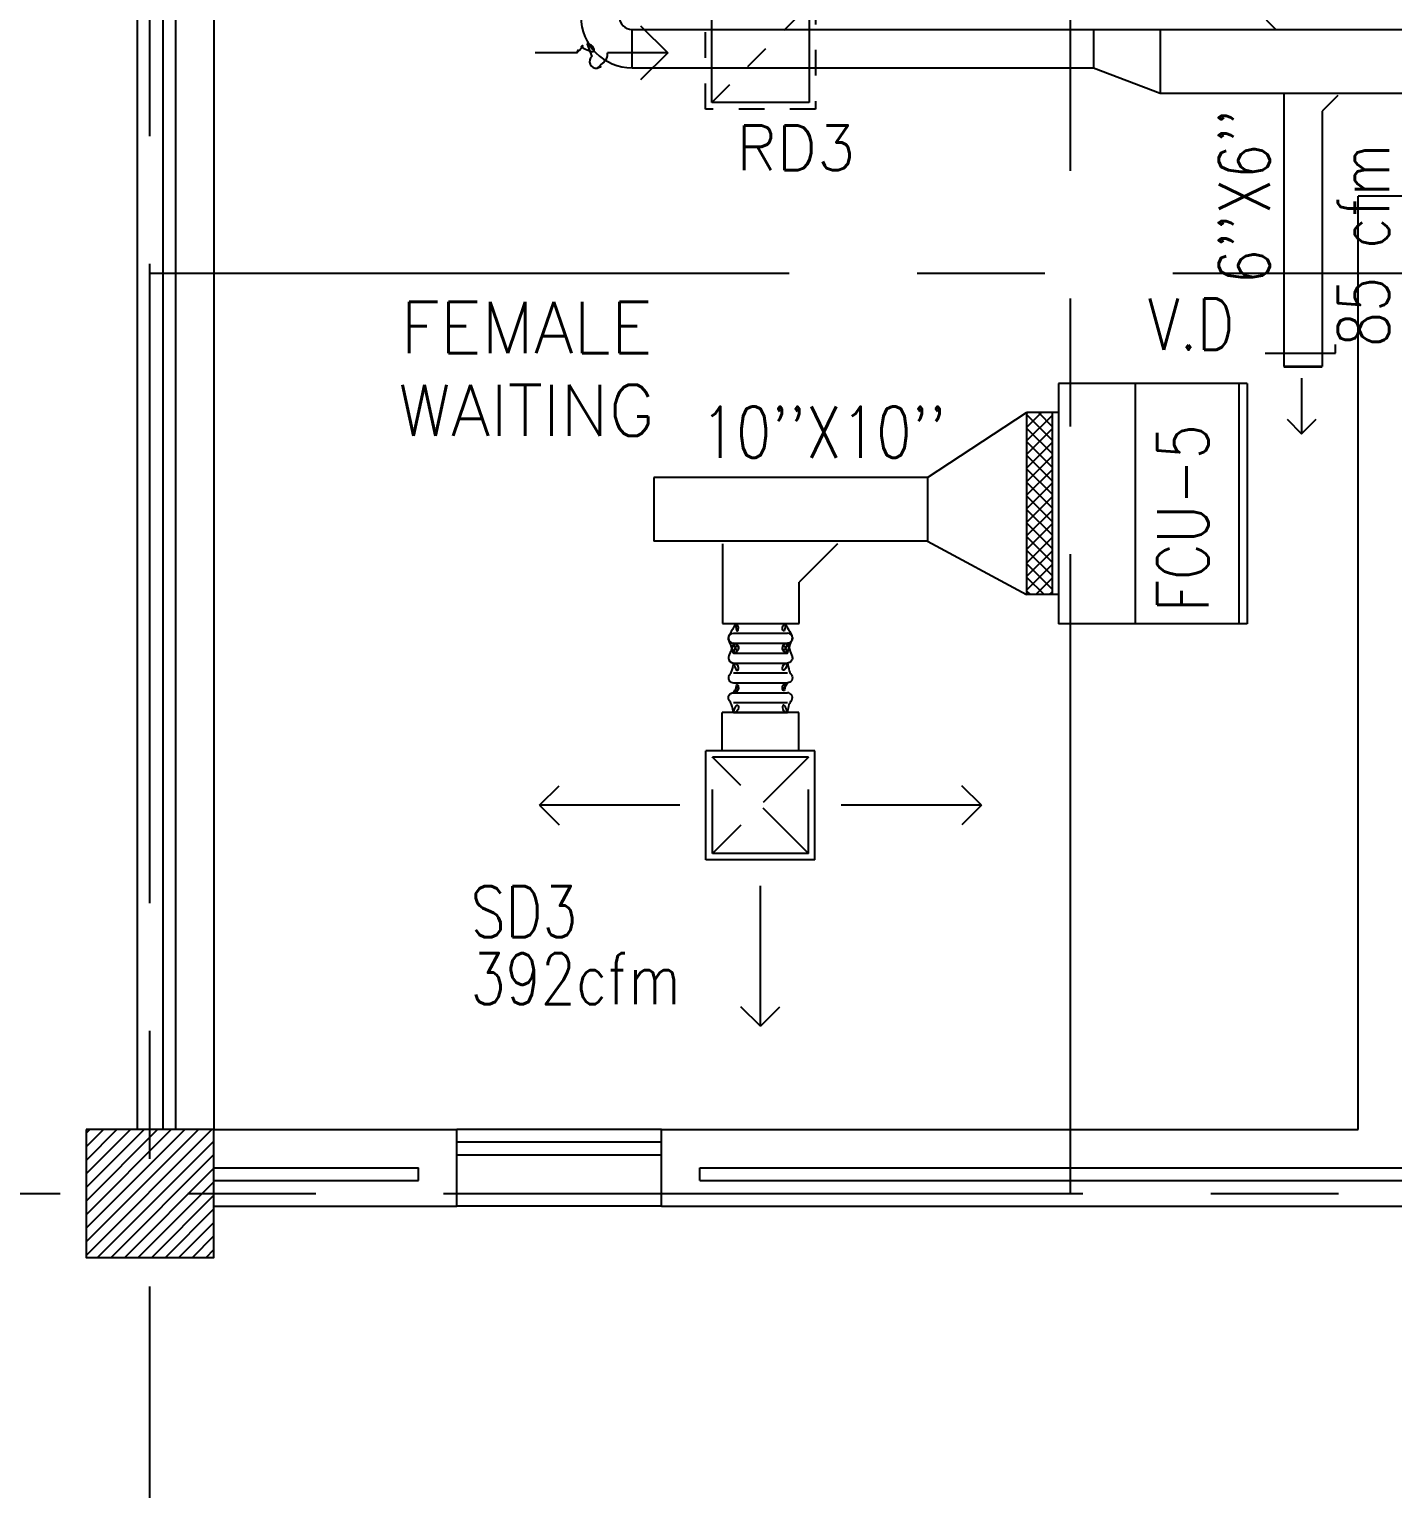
# Model space of a CAD drawing. Extents: x 417866230.2 to 417866327.8, y 43498045.5 to 43498135.4.
# Drawn here: x 417866241.32 to 417866246.66, y 43498061.95 to 43498067.66 of the extents above; entities that cross this region are included whole.
import ezdxf
from ezdxf.enums import TextEntityAlignment as Align

# ---------------------------------------------------------------- set-up
doc = ezdxf.new("R2010")
doc.units = 0
doc.header["$MEASUREMENT"] = 0
doc.linetypes.add('CENTERX2', pattern=[4, 2.5, -0.5, 0.5, -0.5])
doc.linetypes.add('HIDDEN', pattern=[0.375, 0.25, -0.125])
doc.layers.get('0').update_dxf_attribs({"linetype": 'CONTINUOUS'})
for name, color, linetype in [('AXES', 11, 'CENTERX2'), ('COL', 9, 'CONTINUOUS'), ('DUCT', 6, 'CONTINUOUS'), ('FCU', 6, 'CONTINUOUS'), ('HAT', 12, 'CONTINUOUS'), ('INSUL', 9, 'CONTINUOUS'), ('M-AC-FLEX', 3, 'CONTINUOUS'), ('M-EGU.', 2, 'CONTINUOUS'), ('RM-NAME', 9, 'CONTINUOUS'), ('SCD', 2, 'CONTINUOUS'), ('WALL', 4, 'CONTINUOUS'), ('WIN', 9, 'CONTINUOUS')]:
    doc.layers.add(name, color=color, linetype=linetype)
doc.styles.add('ROMANS', font='ROMANS.shx', dxfattribs={"width": 0.6})

# ---------------------------------------------------------------- blocks, each defined once
blk = doc.blocks.new('*X104')
at = {"color": 0}
for p, q in [((24139.2, 10668.8), (24631.4, 11161)), ((24139.2, 10721.9), (24578.4, 11161)), ((24139.2, 10774.9), (24525.3, 11161)), ((24139.2, 10827.9), (24472.3, 11161)), ((24139.2, 10881), (24419.3, 11161)), ((24139.2, 10934), (24366.2, 11161)), ((24139.2, 10987), (24313.2, 11161)), ((24139.2, 11040.1), (24260.2, 11161)), ((24139.2, 11093.1), (24207.1, 11161)), ((24139.2, 11146.1), (24154.1, 11161)), ((24184.4, 10661), (24639.2, 11115.8)), ((24237.5, 10661), (24639.2, 11062.8)), ((24290.5, 10661), (24639.2, 11009.7)), ((24343.5, 10661), (24639.2, 10956.7)), ((24396.5, 10661), (24639.2, 10903.7)), ((24449.6, 10661), (24639.2, 10850.6)), ((24502.6, 10661), (24639.2, 10797.6)), ((24555.6, 10661), (24639.2, 10744.6)), ((24608.7, 10661), (24639.2, 10691.5))]:
    blk.add_line(p, q, dxfattribs=at)
blk = doc.blocks.new('COL50')
at = {"layer": 'COL'}
blk.add_lwpolyline([(-250, 250), (-250, -250), (250, -250), (250, 250)], close=True, dxfattribs=at)
blk = doc.blocks.new('RM1')
at = {"layer": 'RM-NAME', "style": 'ROMANS'}
for tag, p in [('ROOMNAME1', (0, 323.8)), ('ROOMNAME2', (0, 0))]:
    blk.add_attdef(tag, text='', height=200, dxfattribs=at).set_placement(p, align=Align.MIDDLE)
blk = doc.blocks.new('15RCD')
at = {"layer": 'M-EGU.', "linetype": 'HIDDEN'}
for p, q in [((-215.5, -215.5), (-215.5, 215.5)), ((-215.5, 215.5), (215.5, 215.5)), ((-190.5, -190.5), (190.5, 190.5)), ((215.5, 215.5), (215.5, -215.5)), ((215.5, -215.5), (-215.5, -215.5))]:
    blk.add_line(p, q, dxfattribs=at)
at = {"layer": 'M-EGU.'}
for p, q in [((-190.5, -190.5), (-190.5, 190.5)), ((-190.5, 190.5), (190.5, 190.5)), ((190.5, 190.5), (190.5, -190.5)), ((-468.7, 110.1), (-362.7, 4)), ((-717.7, 4), (-880.4, 4)), ((-362.7, 4), (-598.2, 4)), ((-362.7, 4), (-468.7, -102)), ((190.5, -190.5), (-190.5, -190.5))]:
    blk.add_line(p, q, dxfattribs=at)
blk.add_lwpolyline([(-717.7, 4, -0.1324), (-701, 28.2, -0.15664), (-677.9, 37.7, -0.736612), (-658.9, -9.5, 0.774232), (-638, -55.2, 0.203349), (-606.4, -34.6, 0.193808), (-598.2, 4)], format="xyb", dxfattribs=at)
blk = doc.blocks.new('*X118')
at = {"color": 0}
for p, q in [((23911.7, -1650.2), (23966, -1595.9)), ((23911.7, -1597.2), (23912.9, -1595.9)), ((23919, -1695.9), (24019, -1595.9)), ((24022.8, -1695.9), (23922.8, -1595.9)), ((23972, -1695.9), (24072, -1595.9)), ((24075.9, -1695.9), (23975.9, -1595.9)), ((24025.1, -1695.9), (24125.1, -1595.9)), ((24128.9, -1695.9), (24028.9, -1595.9)), ((24078.1, -1695.9), (24178.1, -1595.9)), ((24181.9, -1695.9), (24081.9, -1595.9)), ((24131.1, -1695.9), (24231.1, -1595.9)), ((24235, -1695.9), (24135, -1595.9)), ((24184.2, -1695.9), (24284.2, -1595.9)), ((24288, -1695.9), (24188, -1595.9)), ((24237.2, -1695.9), (24337.2, -1595.9)), ((24341, -1695.9), (24241, -1595.9)), ((24290.2, -1695.9), (24390.2, -1595.9)), ((24394.1, -1695.9), (24294.1, -1595.9)), ((24343.3, -1695.9), (24443.3, -1595.9)), ((24447.1, -1695.9), (24347.1, -1595.9)), ((24396.3, -1695.9), (24496.3, -1595.9)), ((24500.1, -1695.9), (24400.1, -1595.9)), ((24449.3, -1695.9), (24549.3, -1595.9)), ((24553.2, -1695.9), (24453.2, -1595.9)), ((24502.4, -1695.9), (24602.4, -1595.9)), ((24606.2, -1695.9), (24506.2, -1595.9)), ((24623.7, -1660.4), (24559.2, -1595.9)), ((24623.7, -1607.4), (24612.3, -1595.9)), ((23969.8, -1695.9), (23911.7, -1637.8)), ((24555.4, -1695.9), (24623.7, -1627.6)), ((23916.8, -1695.9), (23911.7, -1690.9)), ((24608.4, -1695.9), (24623.7, -1680.7))]:
    blk.add_line(p, q, dxfattribs=at)

msp = doc.modelspace()

# ---------------------------------------------------------------- linework, layer by layer
at = {"layer": 'AXES'}
for p, q in [((417866241.7969, 43498056.2378), (417866241.7969, 43498134.7153)), ((417866245.3969, 43498063.1021), (417866245.3969, 43498121.9221)), ((417866241.7969, 43498066.7021), (417866300.0369, 43498066.7021)), ((417866230.9454, 43498063.1021), (417866301.2369, 43498063.1021))]:
    msp.add_line(p, q, dxfattribs=at)
at = {"layer": 'DUCT'}
for p, q in [((417866246.2001, 43498067.6549), (417866246.1276, 43498067.7273)), ((417866243.6822, 43498067.6549), (417866267.8654, 43498067.6549)), ((417866243.6822, 43498067.5049), (417866243.6822, 43498067.6549)), ((417866245.487, 43498067.6549), (417866245.487, 43498067.5049)), ((417866245.7474, 43498067.6549), (417866245.7474, 43498067.4049)), ((417866243.6822, 43498067.5049), (417866245.487, 43498067.5049)), ((417866245.487, 43498067.5049), (417866245.7474, 43498067.4049)), ((417866245.7474, 43498067.4049), (417866255.9297, 43498067.4049)), ((417866246.2309, 43498067.4049), (417866246.2309, 43498066.3368)), ((417866246.4428, 43498067.3966), (417866246.3809, 43498067.3348)), ((417866246.3809, 43498067.3348), (417866246.3809, 43498066.3368)), ((417866246.158, 43498066.3881), (417866246.4326, 43498066.3881)), ((417866246.4326, 43498066.3881), (417866246.4326, 43498066.4226)), ((417866246.3809, 43498066.3368), (417866246.2309, 43498066.3368)), ((417866246.3809, 43498066.3334), (417866246.2309, 43498066.3334)), ((417866244.8372, 43498065.9027), (417866245.2253, 43498066.1562)), ((417866244.8372, 43498065.9027), (417866243.7671, 43498065.9027)), ((417866243.7671, 43498065.9027), (417866243.7671, 43498065.6527)), ((417866244.8372, 43498065.9027), (417866244.8372, 43498065.6527)), ((417866244.8372, 43498065.6527), (417866243.7671, 43498065.6527)), ((417866244.036, 43498065.643), (417866244.036, 43498065.3308)), ((417866244.486, 43498065.643), (417866244.336, 43498065.493)), ((417866244.486, 43498065.643), (417866244.336, 43498065.493)), ((417866244.8372, 43498065.6527), (417866245.2253, 43498065.4442)), ((417866244.336, 43498065.3308), (417866244.336, 43498065.493)), ((417866244.036, 43498065.3308), (417866244.336, 43498065.3308))]:
    msp.add_line(p, q, dxfattribs=at)
for radius in [0.2, 0.05]:
    msp.add_arc((417866243.6822, 43498067.7049), radius, 180, 270, dxfattribs=at)
at = {"layer": 'FCU', "color": 6}
for p, q in [((417866246.0873, 43498066.2702), (417866245.3503, 43498066.2702)), ((417866245.3503, 43498066.2702), (417866245.3503, 43498065.3302)), ((417866245.6503, 43498066.2702), (417866245.6503, 43498065.3302)), ((417866246.0873, 43498066.2702), (417866246.0873, 43498065.3302)), ((417866246.0873, 43498065.3302), (417866245.3503, 43498065.3302))]:
    msp.add_line(p, q, dxfattribs=at)
at = {"layer": 'FCU', "color": 3}
for p, q in [((417866246.0553, 43498066.2702), (417866246.0553, 43498065.3302)), ((417866245.3503, 43498066.1562), (417866245.2253, 43498066.1562)), ((417866245.2253, 43498066.1562), (417866245.2253, 43498065.4442)), ((417866245.3253, 43498066.1562), (417866245.3253, 43498065.4442)), ((417866245.3503, 43498065.4442), (417866245.2253, 43498065.4442))]:
    msp.add_line(p, q, dxfattribs=at)
at = {"layer": 'INSUL'}
for p, q in [((417866241.8469, 43498070.0521), (417866241.8469, 43498063.3521)), ((417866241.8969, 43498070.0521), (417866241.8969, 43498063.3521)), ((417866242.0469, 43498063.2021), (417866242.8469, 43498063.2021)), ((417866242.8469, 43498063.1521), (417866242.8469, 43498063.2021)), ((417866243.9469, 43498063.2021), (417866246.8469, 43498063.2021)), ((417866243.9469, 43498063.1521), (417866243.9469, 43498063.2021)), ((417866242.0469, 43498063.1521), (417866242.8469, 43498063.1521)), ((417866243.9469, 43498063.1521), (417866246.8469, 43498063.1521))]:
    msp.add_line(p, q, dxfattribs=at)
at = {"layer": 'M-AC-FLEX', "color": 11}
for p, q in [((417866244.0788, 43498065.2937), (417866244.2898, 43498065.2937)), ((417866244.0788, 43498065.2547), (417866244.2898, 43498065.2547)), ((417866244.0788, 43498065.2157), (417866244.2898, 43498065.2157)), ((417866244.0788, 43498065.1767), (417866244.2898, 43498065.1767)), ((417866244.0788, 43498065.1377), (417866244.2898, 43498065.1377)), ((417866244.0788, 43498065.0994), (417866244.2898, 43498065.0994)), ((417866244.0788, 43498065.0994), (417866244.2898, 43498065.0994)), ((417866244.0788, 43498065.0604), (417866244.2898, 43498065.0604)), ((417866244.0788, 43498065.0604), (417866244.2898, 43498065.0604)), ((417866244.0788, 43498065.0221), (417866244.2898, 43498065.0221)), ((417866244.0788, 43498064.9831), (417866244.2898, 43498064.9831))]:
    msp.add_line(p, q, dxfattribs=at)
at = {"layer": 'M-AC-FLEX'}
for points in [[(417866244.0872, 43498065.3308, -0.799204), (417866244.0788, 43498065.2937, 1), (417866244.0788, 43498065.2547)], [(417866244.0788, 43498065.2157, 1), (417866244.0788, 43498065.2547, -1), (417866244.0788, 43498065.2937)], [(417866244.2814, 43498065.3308, 0.799204), (417866244.2898, 43498065.2937, -1), (417866244.2898, 43498065.2547)], [(417866244.2898, 43498065.2157, -1), (417866244.2898, 43498065.2547, 1), (417866244.2898, 43498065.2937)], [(417866244.0788, 43498065.2547, -1), (417866244.0788, 43498065.2157, 1), (417866244.0788, 43498065.1767, -1), (417866244.0788, 43498065.1377, 1.018005), (417866244.0788, 43498065.0994)], [(417866244.2898, 43498065.2547, 1), (417866244.2898, 43498065.2157, -1), (417866244.2898, 43498065.1767, 1), (417866244.2898, 43498065.1377, -1.018005), (417866244.2898, 43498065.0994)], [(417866244.0788, 43498064.9831, 1), (417866244.0788, 43498065.0221, -1.018005), (417866244.0788, 43498065.0604)], [(417866244.2898, 43498064.9831, -1), (417866244.2898, 43498065.0221, 1.018005), (417866244.2898, 43498065.0604)]]:
    msp.add_lwpolyline(points, format="xyb", dxfattribs=at)
for centre, start, end in [((417866244.0788, 43498065.0799), 298.4314, 90), ((417866244.0788, 43498065.0799), 270, 61.5686), ((417866244.2898, 43498065.0799), 89.9822, 241.5686), ((417866244.2898, 43498065.0799), 89.9822, 241.5686), ((417866244.2898, 43498065.0799), 118.4314, 270.0178), ((417866244.2898, 43498065.0799), 118.4314, 270.0178)]:
    msp.add_arc(centre, 0.0195, start, end, dxfattribs=at)
at = {"layer": 'M-EGU.'}
for p, q in [((417866246.3008, 43498066.2913), (417866246.3008, 43498066.0735)), ((417866246.2442, 43498066.1301), (417866246.3008, 43498066.0735)), ((417866246.3008, 43498066.0735), (417866246.3574, 43498066.1301)), ((417866244.0343, 43498064.8331), (417866244.0343, 43498064.9831)), ((417866244.3343, 43498064.9831), (417866244.0343, 43498064.9831)), ((417866244.3343, 43498064.8331), (417866244.3343, 43498064.9831)), ((417866244.3973, 43498064.8331), (417866243.9713, 43498064.8331)), ((417866243.9713, 43498064.4071), (417866243.9713, 43498064.8331)), ((417866244.3973, 43498064.4071), (417866244.3973, 43498064.8331)), ((417866243.3203, 43498064.6201), (417866243.3967, 43498064.6964)), ((417866245.0483, 43498064.6201), (417866244.9719, 43498064.6964)), ((417866243.3203, 43498064.6201), (417866243.3967, 43498064.5437)), ((417866243.8688, 43498064.6201), (417866243.3203, 43498064.6201)), ((417866245.0483, 43498064.6201), (417866244.4998, 43498064.6201)), ((417866245.0483, 43498064.6201), (417866244.9719, 43498064.5437)), ((417866244.3973, 43498064.4071), (417866243.9713, 43498064.4071)), ((417866244.1843, 43498063.7561), (417866244.1843, 43498064.3046)), ((417866244.1843, 43498063.7561), (417866244.1079, 43498063.8324)), ((417866244.1843, 43498063.7561), (417866244.2607, 43498063.8324))]:
    msp.add_line(p, q, dxfattribs=at)
at = {"layer": 'M-EGU.', "linetype": 'HIDDEN'}
for p, q in [((417866244.3723, 43498064.8081), (417866243.9963, 43498064.8081)), ((417866243.9963, 43498064.4321), (417866243.9963, 43498064.8081)), ((417866244.3723, 43498064.8081), (417866243.9963, 43498064.4321)), ((417866244.3723, 43498064.4321), (417866243.9963, 43498064.8081)), ((417866244.3723, 43498064.4321), (417866244.3723, 43498064.8081)), ((417866244.3723, 43498064.4321), (417866243.9963, 43498064.4321))]:
    msp.add_line(p, q, dxfattribs=at)
at = {"layer": 'WALL'}
for p, q in [((417866241.7469, 43498070.0521), (417866241.7469, 43498063.3521)), ((417866242.0469, 43498069.0271), (417866242.0469, 43498063.3521)), ((417866246.5219, 43498063.3521), (417866246.5219, 43498067.0021)), ((417866248.4719, 43498067.0021), (417866246.5219, 43498067.0021)), ((417866242.0469, 43498063.3521), (417866242.9969, 43498063.3521)), ((417866242.9969, 43498063.0521), (417866242.9969, 43498063.3521)), ((417866243.7969, 43498063.3521), (417866246.5219, 43498063.3521)), ((417866243.7969, 43498063.0521), (417866243.7969, 43498063.3521)), ((417866242.0469, 43498063.0521), (417866242.9969, 43498063.0521)), ((417866243.7969, 43498063.0521), (417866246.9969, 43498063.0521))]:
    msp.add_line(p, q, dxfattribs=at)
at = {"layer": 'WIN'}
for p, q in [((417866243.7969, 43498063.3521), (417866242.9969, 43498063.3521)), ((417866243.7969, 43498063.3021), (417866242.9969, 43498063.3021)), ((417866243.7969, 43498063.2521), (417866242.9969, 43498063.2521)), ((417866243.7969, 43498063.0521), (417866242.9969, 43498063.0521))]:
    msp.add_line(p, q, dxfattribs=at)

# ---------------------------------------------------------------- block references
at = {"layer": 'COL', "xscale": 0.001000000047497451, "yscale": 0.0009999999892897904, "zscale": 0.001}
msp.add_blockref('COL50', (417866241.7969, 43498063.1021), dxfattribs=at)
at = {"layer": 'FCU', "color": 11, "xscale": 0.001, "yscale": 0.001, "zscale": 0.001, "rotation": 270}
msp.add_blockref('*X118', (417866246.9213, 43498090.0679), dxfattribs=at)
at = {"layer": 'HAT'}
ref = msp.add_blockref('RM1', (417866243.2691, 43498066.165), dxfattribs=dict(at, xscale=0.001000000047497451, yscale=0.0009999999892897904, zscale=0.001))
ref.add_attrib('ROOMNAME2', 'WAITING', dxfattribs={"layer": 'RM-NAME', "height": 0.2, "style": 'ROMANS'}).set_placement((417866243.2691, 43498066.165), align=Align.MIDDLE)
ref.add_attrib('ROOMNAME1', 'FEMALE', dxfattribs={"layer": 'RM-NAME', "height": 0.2, "style": 'ROMANS'}).set_placement((417866243.2691, 43498066.4888), align=Align.MIDDLE)
at = {"layer": 'HAT', "xscale": 0.001000000047497451, "yscale": 0.0009999999892897904, "zscale": 0.001}
msp.add_blockref('*X104', (417866217.4076, 43498052.1911), dxfattribs=at)
at = {"layer": 'M-EGU.', "xscale": 0.001, "yscale": 0.001, "zscale": 0.001}
msp.add_blockref('15RCD', (417866244.1843, 43498067.5591), dxfattribs=at)

# ---------------------------------------------------------------- texts
at = {"layer": 'SCD', "style": 'ROMANS', "width": 0.8}
for s, p in [("6''X6''", (417866246.1768, 43498066.6584)), ('85 cfm', (417866246.6428, 43498066.4128)), ('FCU-5', (417866245.9362, 43498065.3773))]:
    msp.add_text(s, height=0.2, rotation=90, dxfattribs=at).set_placement(p)
at = {"layer": 'SCD', "style": 'ROMANS'}
msp.add_text('RD3', height=0.175, dxfattribs=at).set_placement((417866244.0905, 43498067.1045))
at = {"layer": 'SCD', "style": 'ROMANS', "width": 0.8}
for s, p in [('V.D', (417866245.7007, 43498066.4019)), ("10''X10''", (417866243.952, 43498065.9798)), ('SD3', (417866243.0507, 43498064.1042)), ('392cfm', (417866243.0507, 43498063.842))]:
    msp.add_text(s, height=0.2, dxfattribs=at).set_placement(p)

doc.saveas('drawing.dxf')
